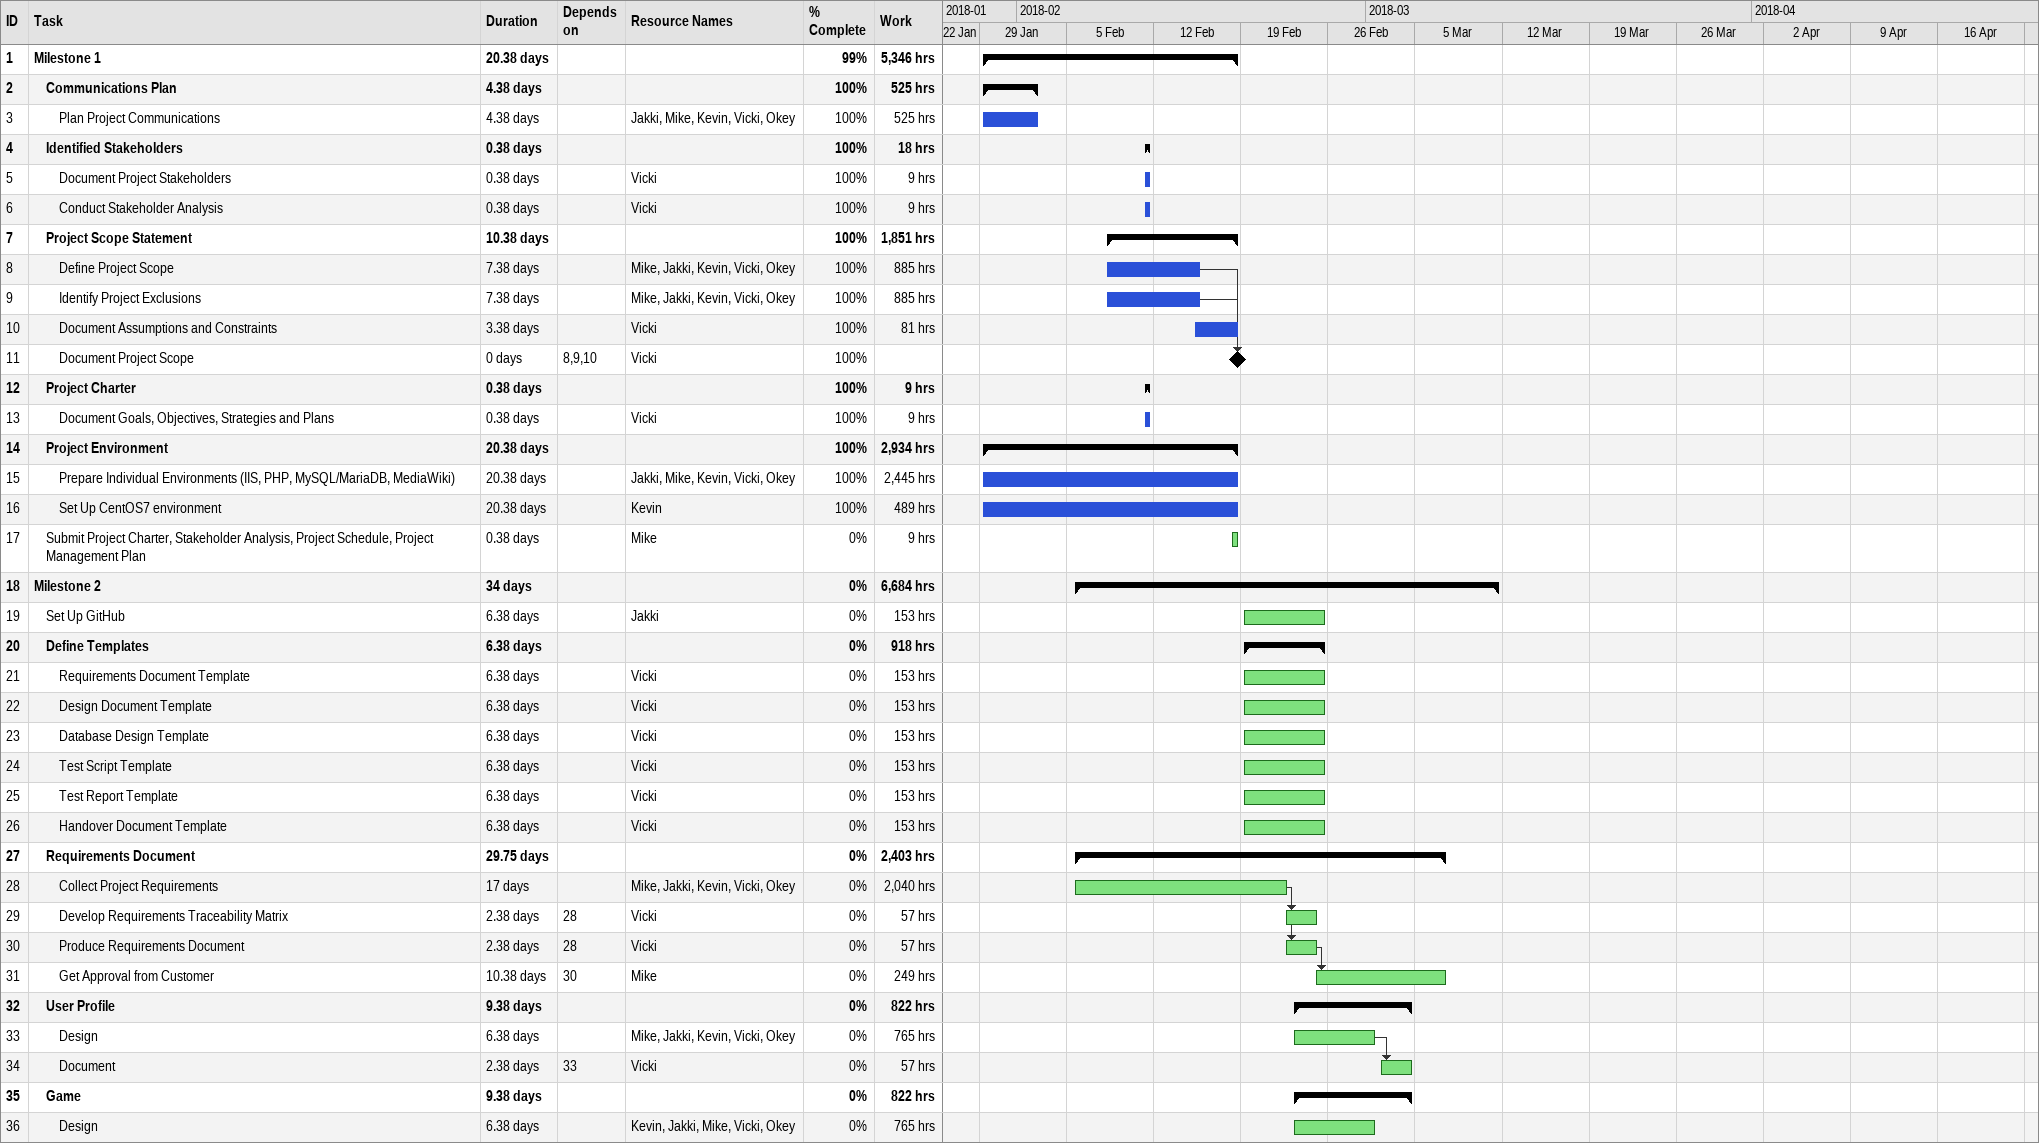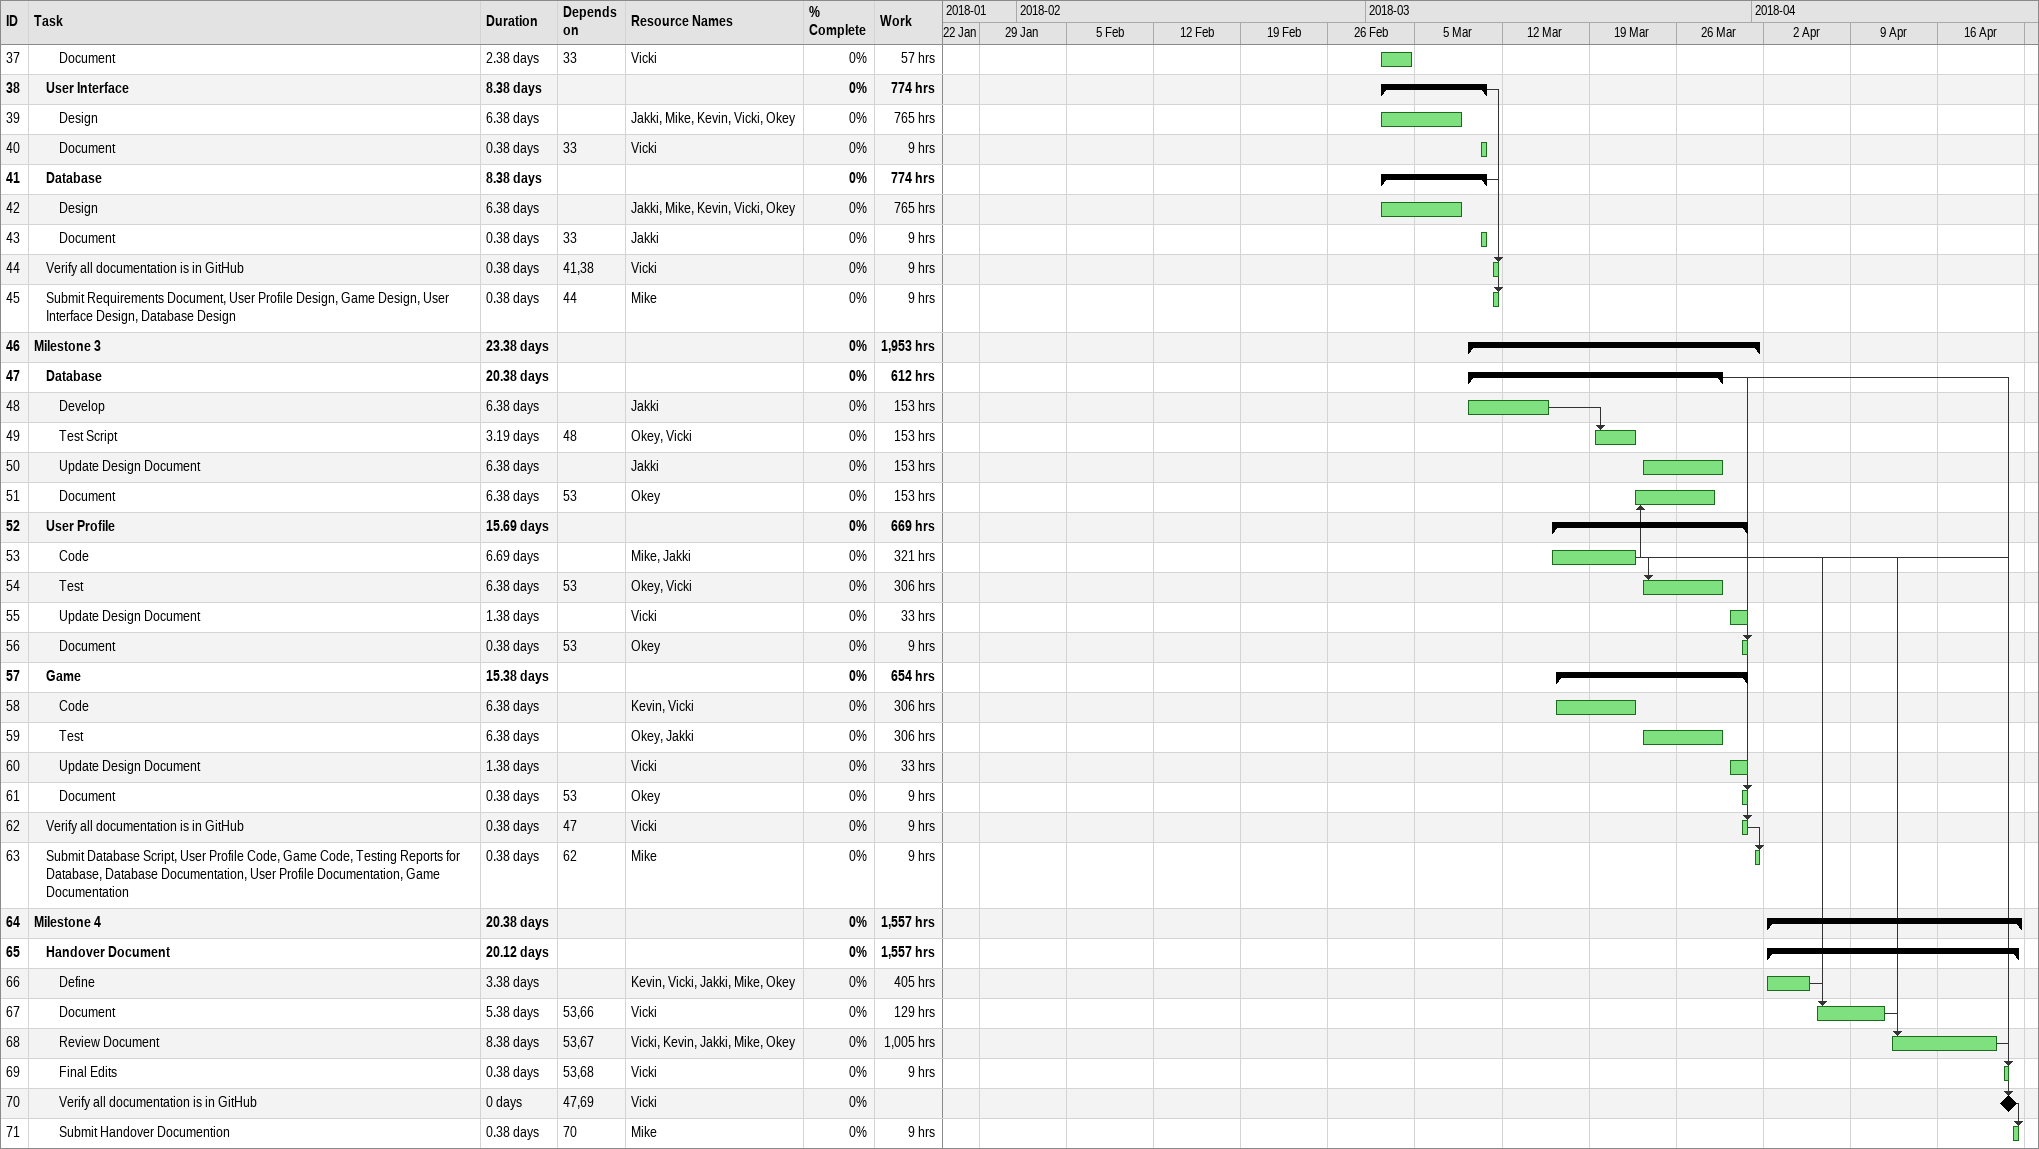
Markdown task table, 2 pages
| ID | Level | Task | Duration | Start | Finish | Predecessors | Resources | % complete | Work (h) |
|---|---|---|---|---|---|---|---|---|---|
| 1 | 1 | **Milestone 1** | 20.38d | 2018-01-29 | 2018-02-18 |  |  | 99 | 5346 |
| 2 | 2 | **Communications Plan** | 4.38d | 2018-01-29 | 2018-02-02 |  |  | 100 | 525 |
| 3 | 3 | Plan Project Communications | 4.38d | 2018-01-29 | 2018-02-02 |  | Jakki, Mike, Kevin, Vicki, Okey | 100 | 525 |
| 4 | 2 | **Identified Stakeholders** | 0.38d | 2018-02-11 | 2018-02-11 |  |  | 100 | 18 |
| 5 | 3 | Document Project Stakeholders | 0.38d | 2018-02-11 | 2018-02-11 |  | Vicki | 100 | 9 |
| 6 | 3 | Conduct Stakeholder Analysis | 0.38d | 2018-02-11 | 2018-02-11 |  | Vicki | 100 | 9 |
| 7 | 2 | **Project Scope Statement** | 10.38d | 2018-02-08 | 2018-02-18 |  |  | 100 | 1851 |
| 8 | 3 | Define Project Scope | 7.38d | 2018-02-08 | 2018-02-15 |  | Mike, Jakki, Kevin, Vicki, Okey | 100 | 885 |
| 9 | 3 | Identify Project Exclusions | 7.38d | 2018-02-08 | 2018-02-15 |  | Mike, Jakki, Kevin, Vicki, Okey | 100 | 885 |
| 10 | 3 | Document Assumptions and Constraints | 3.38d | 2018-02-15 | 2018-02-18 |  | Vicki | 100 | 81 |
| 11 | 3 | Document Project Scope | 0d | 2018-02-18 | 2018-02-18 | 8, 9, 10 | Vicki | 100 |  |
| 12 | 2 | **Project Charter** | 0.38d | 2018-02-11 | 2018-02-11 |  |  | 100 | 9 |
| 13 | 3 | Document Goals, Objectives, Strategies and Plans | 0.38d | 2018-02-11 | 2018-02-11 |  | Vicki | 100 | 9 |
| 14 | 2 | **Project Environment** | 20.38d | 2018-01-29 | 2018-02-18 |  |  | 100 | 2934 |
| 15 | 3 | Prepare Individual Environments (IIS, PHP, MySQL/MariaDB, MediaWiki) | 20.38d | 2018-01-29 | 2018-02-18 |  | Jakki, Mike, Kevin, Vicki, Okey | 100 | 2445 |
| 16 | 3 | Set Up CentOS7 environment | 20.38d | 2018-01-29 | 2018-02-18 |  | Kevin | 100 | 489 |
| 17 | 2 | Submit Project Charter, Stakeholder Analysis, Project Schedule, Project Management Plan | 0.38d | 2018-02-18 | 2018-02-18 |  | Mike | 0 | 9 |
| 18 | 1 | **Milestone 2** | 34d | 2018-02-05 | 2018-03-11 |  |  | 0 | 6684 |
| 19 | 2 | Set Up GitHub | 6.38d | 2018-02-19 | 2018-02-25 |  | Jakki | 0 | 153 |
| 20 | 2 | **Define Templates** | 6.38d | 2018-02-19 | 2018-02-25 |  |  | 0 | 918 |
| 21 | 3 | Requirements Document Template | 6.38d | 2018-02-19 | 2018-02-25 |  | Vicki | 0 | 153 |
| 22 | 3 | Design Document Template | 6.38d | 2018-02-19 | 2018-02-25 |  | Vicki | 0 | 153 |
| 23 | 3 | Database Design Template | 6.38d | 2018-02-19 | 2018-02-25 |  | Vicki | 0 | 153 |
| 24 | 3 | Test Script Template | 6.38d | 2018-02-19 | 2018-02-25 |  | Vicki | 0 | 153 |
| 25 | 3 | Test Report Template | 6.38d | 2018-02-19 | 2018-02-25 |  | Vicki | 0 | 153 |
| 26 | 3 | Handover Document Template | 6.38d | 2018-02-19 | 2018-02-25 |  | Vicki | 0 | 153 |
| 27 | 2 | **Requirements Document** | 29.75d | 2018-02-05 | 2018-03-07 |  |  | 0 | 2403 |
| 28 | 3 | Collect Project Requirements | 17d | 2018-02-05 | 2018-02-22 |  | Mike, Jakki, Kevin, Vicki, Okey | 0 | 2040 |
| 29 | 3 | Develop Requirements Traceability Matrix | 2.38d | 2018-02-22 | 2018-02-25 | 28 | Vicki | 0 | 57 |
| 30 | 3 | Produce Requirements Document | 2.38d | 2018-02-22 | 2018-02-25 | 28 | Vicki | 0 | 57 |
| 31 | 3 | Get Approval from Customer | 10.38d | 2018-02-25 | 2018-03-07 | 30 | Mike | 0 | 249 |
| 32 | 2 | **User Profile** | 9.38d | 2018-02-23 | 2018-03-04 |  |  | 0 | 822 |
| 33 | 3 | Design | 6.38d | 2018-02-23 | 2018-03-01 |  | Mike, Jakki, Kevin, Vicki, Okey | 0 | 765 |
| 34 | 3 | Document | 2.38d | 2018-03-02 | 2018-03-04 | 33 | Vicki | 0 | 57 |
| 35 | 2 | **Game** | 9.38d | 2018-02-23 | 2018-03-04 |  |  | 0 | 822 |
| 36 | 3 | Design | 6.38d | 2018-02-23 | 2018-03-01 |  | Kevin, Jakki, Mike, Vicki, Okey | 0 | 765 |
| 37 | 3 | Document | 2.38d | 2018-03-02 | 2018-03-04 | 33 | Vicki | 0 | 57 |
| 38 | 2 | **User Interface** | 8.38d | 2018-03-02 | 2018-03-10 |  |  | 0 | 774 |
| 39 | 3 | Design | 6.38d | 2018-03-02 | 2018-03-08 |  | Jakki, Mike, Kevin, Vicki, Okey | 0 | 765 |
| 40 | 3 | Document | 0.38d | 2018-03-10 | 2018-03-10 | 33 | Vicki | 0 | 9 |
| 41 | 2 | **Database** | 8.38d | 2018-03-02 | 2018-03-10 |  |  | 0 | 774 |
| 42 | 3 | Design | 6.38d | 2018-03-02 | 2018-03-08 |  | Jakki, Mike, Kevin, Vicki, Okey | 0 | 765 |
| 43 | 3 | Document | 0.38d | 2018-03-10 | 2018-03-10 | 33 | Jakki | 0 | 9 |
| 44 | 2 | Verify all documentation is in GitHub | 0.38d | 2018-03-11 | 2018-03-11 | 41, 38 | Vicki | 0 | 9 |
| 45 | 2 | Submit Requirements Document, User Profile Design, Game Design, User Interface Design, Database Design | 0.38d | 2018-03-11 | 2018-03-11 | 44 | Mike | 0 | 9 |
| 46 | 1 | **Milestone 3** | 23.38d | 2018-03-09 | 2018-04-01 |  |  | 0 | 1953 |
| 47 | 2 | **Database** | 20.38d | 2018-03-09 | 2018-03-29 |  |  | 0 | 612 |
| 48 | 3 | Develop | 6.38d | 2018-03-09 | 2018-03-15 |  | Jakki | 0 | 153 |
| 49 | 3 | Test Script | 3.19d | 2018-03-19 | 2018-03-22 | 48 | Okey, Vicki | 0 | 153 |
| 50 | 3 | Update Design Document | 6.38d | 2018-03-23 | 2018-03-29 |  | Jakki | 0 | 153 |
| 51 | 3 | Document | 6.38d | 2018-03-22 | 2018-03-29 | 53 | Okey | 0 | 153 |
| 52 | 2 | **User Profile** | 15.69d | 2018-03-16 | 2018-03-31 |  |  | 0 | 669 |
| 53 | 3 | Code | 6.69d | 2018-03-16 | 2018-03-22 |  | Mike, Jakki | 0 | 321 |
| 54 | 3 | Test | 6.38d | 2018-03-23 | 2018-03-29 | 53 | Okey, Vicki | 0 | 306 |
| 55 | 3 | Update Design Document | 1.38d | 2018-03-30 | 2018-03-31 |  | Vicki | 0 | 33 |
| 56 | 3 | Document | 0.38d | 2018-03-31 | 2018-03-31 | 53 | Okey | 0 | 9 |
| 57 | 2 | **Game** | 15.38d | 2018-03-16 | 2018-03-31 |  |  | 0 | 654 |
| 58 | 3 | Code | 6.38d | 2018-03-16 | 2018-03-22 |  | Kevin, Vicki | 0 | 306 |
| 59 | 3 | Test | 6.38d | 2018-03-23 | 2018-03-29 |  | Okey, Jakki | 0 | 306 |
| 60 | 3 | Update Design Document | 1.38d | 2018-03-30 | 2018-03-31 |  | Vicki | 0 | 33 |
| 61 | 3 | Document | 0.38d | 2018-03-31 | 2018-03-31 | 53 | Okey | 0 | 9 |
| 62 | 2 | Verify all documentation is in GitHub | 0.38d | 2018-03-31 | 2018-03-31 | 47 | Vicki | 0 | 9 |
| 63 | 2 | Submit Database Script, User Profile Code, Game Code, Testing Reports for Database, Database Documentation, User Profile Documentation, Game Documentation | 0.38d | 2018-04-01 | 2018-04-01 | 62 | Mike | 0 | 9 |
| 64 | 1 | **Milestone 4** | 20.38d | 2018-04-02 | 2018-04-22 |  |  | 0 | 1557 |
| 65 | 2 | **Handover Document** | 20.12d | 2018-04-02 | 2018-04-22 |  |  | 0 | 1557 |
| 66 | 3 | Define | 3.38d | 2018-04-02 | 2018-04-05 |  | Kevin, Vicki, Jakki, Mike, Okey | 0 | 405 |
| 67 | 3 | Document | 5.38d | 2018-04-06 | 2018-04-11 | 53, 66 | Vicki | 0 | 129 |
| 68 | 3 | Review Document | 8.38d | 2018-04-12 | 2018-04-20 | 53, 67 | Vicki, Kevin, Jakki, Mike, Okey | 0 | 1005 |
| 69 | 3 | Final Edits | 0.38d | 2018-04-21 | 2018-04-21 | 53, 68 | Vicki | 0 | 9 |
| 70 | 3 | Verify all documentation is in GitHub | 0d | 2018-04-21 | 2018-04-21 | 47, 69 | Vicki | 0 |  |
| 71 | 3 | Submit Handover Documention | 0.38d | 2018-04-22 | 2018-04-22 | 70 | Mike | 0 | 9 |
